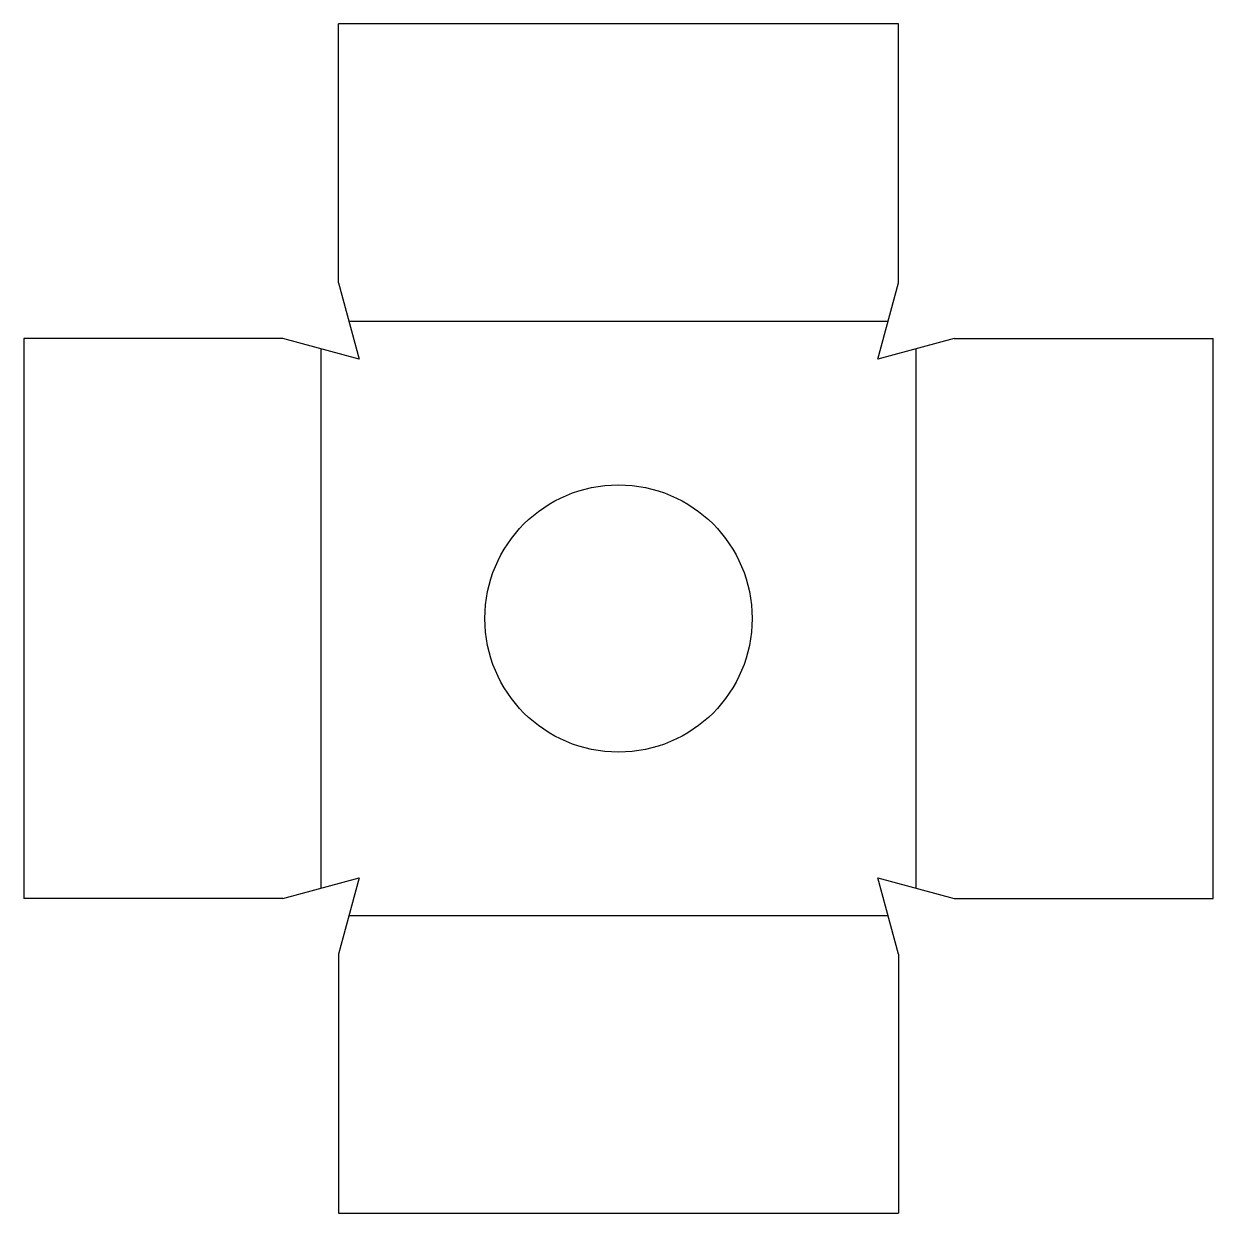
# Model space of a CAD drawing. Header units: millimetres. Extents: x 135.3 to 208.7, y 233.3 to 306.7.
import ezdxf

# ---------------------------------------------------------------- set-up
doc = ezdxf.new("R2010")
doc.units = ezdxf.units.MM

msp = doc.modelspace()

# ---------------------------------------------------------------- linework, layer by layer
for p, q in [((154.707107, 290.712389), (154.707107, 306.712389)), ((189.292893, 306.712389), (154.707107, 306.712389)), ((189.292893, 290.712389), (189.292893, 306.712389)), ((154.707107, 290.712389), (156, 286)), ((188, 286), (189.292893, 290.712389)), ((135.287611, 287.292893), (135.287611, 252.707107)), ((151.287611, 287.292893), (135.287611, 287.292893)), ((156, 286), (151.287611, 287.292893)), ((192.712389, 287.292893), (188, 286)), ((192.712389, 287.292893), (208.712389, 287.292893)), ((208.712389, 252.707107), (208.712389, 287.292893)), ((151.287611, 252.707107), (156, 254)), ((156, 254), (154.707107, 249.287611)), ((188, 254), (192.712389, 252.707107)), ((189.292893, 249.287611), (188, 254)), ((151.287611, 252.707107), (135.287611, 252.707107)), ((192.712389, 252.707107), (208.712389, 252.707107)), ((154.707107, 249.287611), (154.707107, 233.287611)), ((189.292893, 249.287611), (189.292893, 233.287611)), ((154.707107, 233.287611), (189.292893, 233.287611))]:
    msp.add_line(p, q)
at = {"color": 1}
for p, q in [((155.353553, 288.356194), (188.646447, 288.356194)), ((153.643806, 253.353553), (153.643806, 286.646447)), ((190.356194, 286.646447), (190.356194, 253.353553)), ((188.646447, 251.643806), (155.353553, 251.643806))]:
    msp.add_line(p, q, dxfattribs=at)
msp.add_circle((172, 270), 8.25)

doc.saveas('drawing.dxf')
